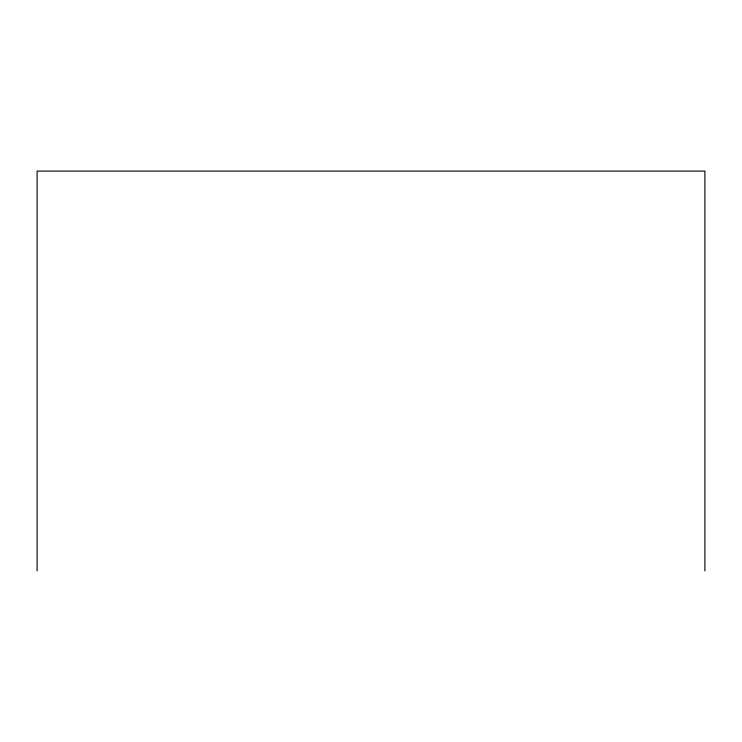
<?xml version="1.0" encoding="UTF-8"?>
<svg xmlns="http://www.w3.org/2000/svg" width="742" height="742" viewBox="0 0 742 742"><rect width="100%" height="100%" fill="white"/><g stroke="black" fill="none" stroke-linecap="round" stroke-linejoin="round"><path stroke-width="1.11" d="M704.9 570.913L704.9 171.087L37.1 171.087L37.1 570.913"/></g></svg>
